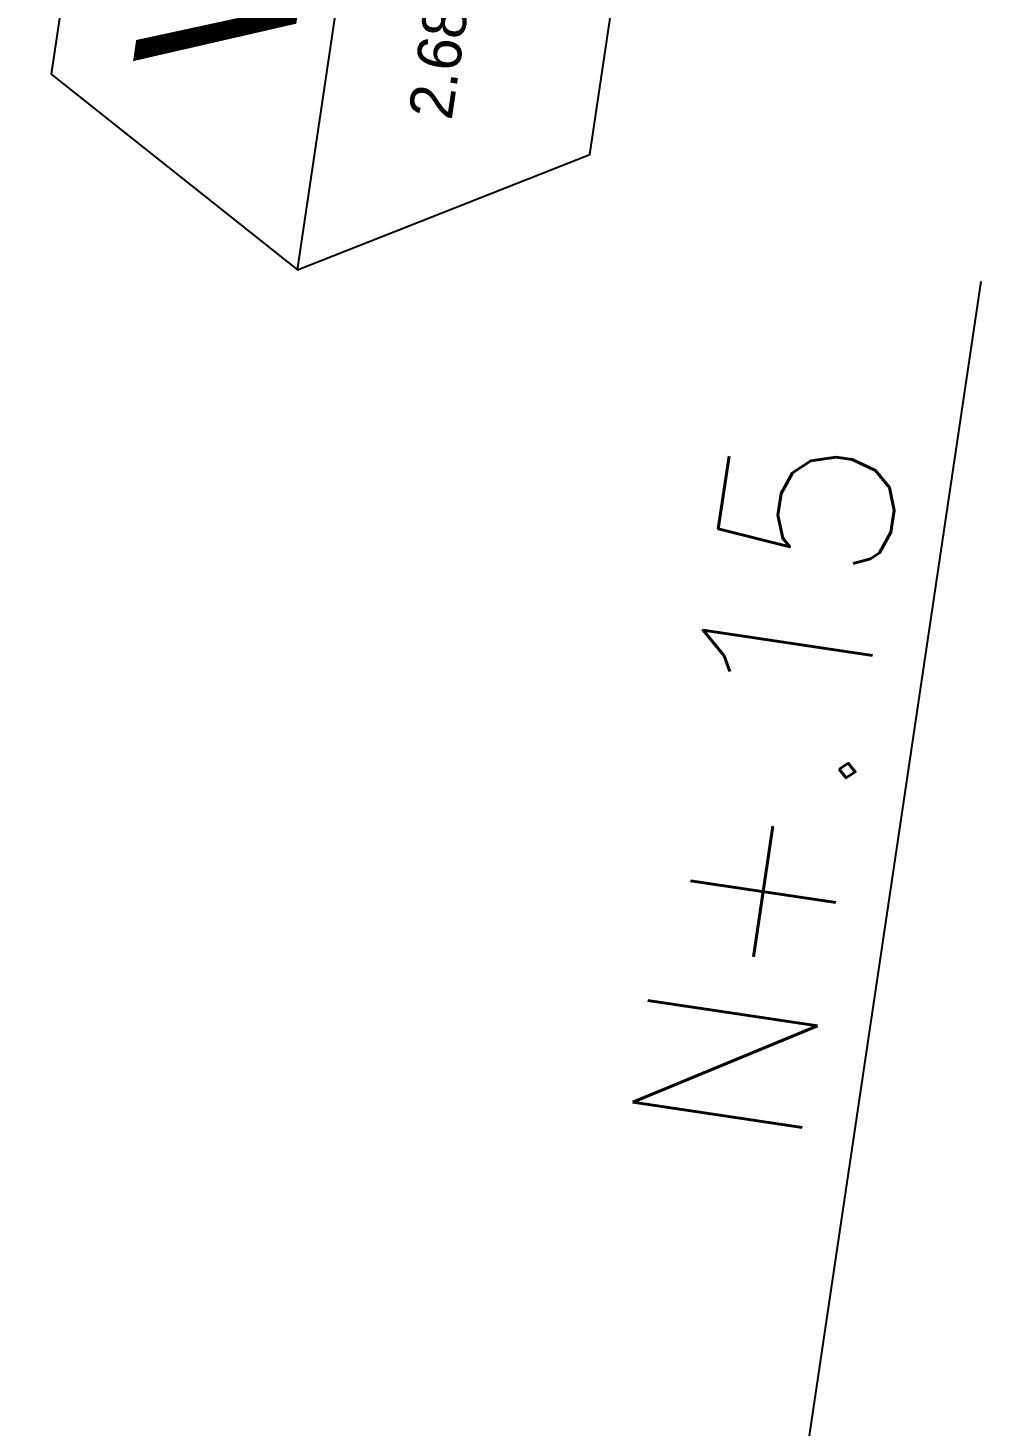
# Model space of a CAD drawing. Header units: millimetres. Extents: x 338 to 506, y 179 to 335.
# Drawn here: x 423.558 to 424.67, y 289.739 to 291.371 of the extents above; entities that cross this region are included whole.
import ezdxf
from ezdxf.enums import TextEntityAlignment as Align

# ---------------------------------------------------------------- set-up
doc = ezdxf.new("R2010")
doc.units = ezdxf.units.MM
for name, color, linetype in [('DOORNOTE', 210, 'Continuous'), ('DOORNOTE___100', 210, 'Continuous'), ('MUROS', 32, 'Continuous'), ('TEXTO', 7, 'Continuous'), ('TEXTOS', 7, 'Continuous')]:
    doc.layers.add(name, color=color, linetype=linetype)
doc.styles.add('ARIAL', font='txt', dxfattribs={"height": 1})
doc.styles.add('JUAN', font='txt', dxfattribs={"height": 0.135})
doc.styles.add('NOTAS', font='simplex.shx')

# ---------------------------------------------------------------- blocks, each defined once
blk = doc.blocks.new('WWWDTAG')
at = {"layer": 'DOORNOTE'}
blk.add_line((-3.832, 0), (3.832, 0), dxfattribs=at)
blk.add_lwpolyline([(3.832, 0), (1.916, 3.318), (-1.916, 3.318), (-3.832, 0), (-1.916, -3.318), (1.916, -3.318)], close=True, dxfattribs=at)
at = {"layer": 'DOORNOTE', "style": 'ARIAL'}
for tag, p in [('DOORTYPE', (0, 1.391)), ('DOORNO.', (0, -1.59))]:
    blk.add_attdef(tag, text='', height=1.9, dxfattribs=at).set_placement(p, align=Align.MIDDLE)
blk = doc.blocks.new('A$C7152A42C')
at = {"layer": 'TEXTOS'}
blk.add_line((112.80117, 77.5374), (111.09199, 77.5374), dxfattribs=at)
at = {"layer": 'DOORNOTE___100', "color": 7}
ref = blk.add_blockref('WWWDTAG', (113.06414, 78.32873), dxfattribs=dict(at, xscale=0.0958358650524881, yscale=0.0958358650524881, zscale=0.0958358650524881))
ref.add_attrib('DOORNO.', '2.68 x 1.00', dxfattribs={"layer": 'DOORNOTE', "height": 0.0510432, "style": 'JUAN'}).set_placement((113.06414, 78.17636), align=Align.CENTER)
ref.add_attrib('DOORTYPE', 'V5', dxfattribs={"layer": 'DOORNOTE', "height": 0.182088, "style": 'ARIAL'}).set_placement((113.06414, 78.46208), align=Align.MIDDLE)
at = {"layer": 'TEXTO', "style": 'NOTAS'}
blk.add_text('N+.15', height=0.2, dxfattribs=at).set_placement((112.17889, 77.69827), align=Align.MIDDLE_CENTER)

msp = doc.modelspace()

# ---------------------------------------------------------------- block references
at = {"layer": 'MUROS', "color": 32, "rotation": 81.53046525965426}
msp.add_blockref('A$C7152A42C', (484.7482, 168.0844), dxfattribs=at)

doc.saveas('drawing.dxf')
